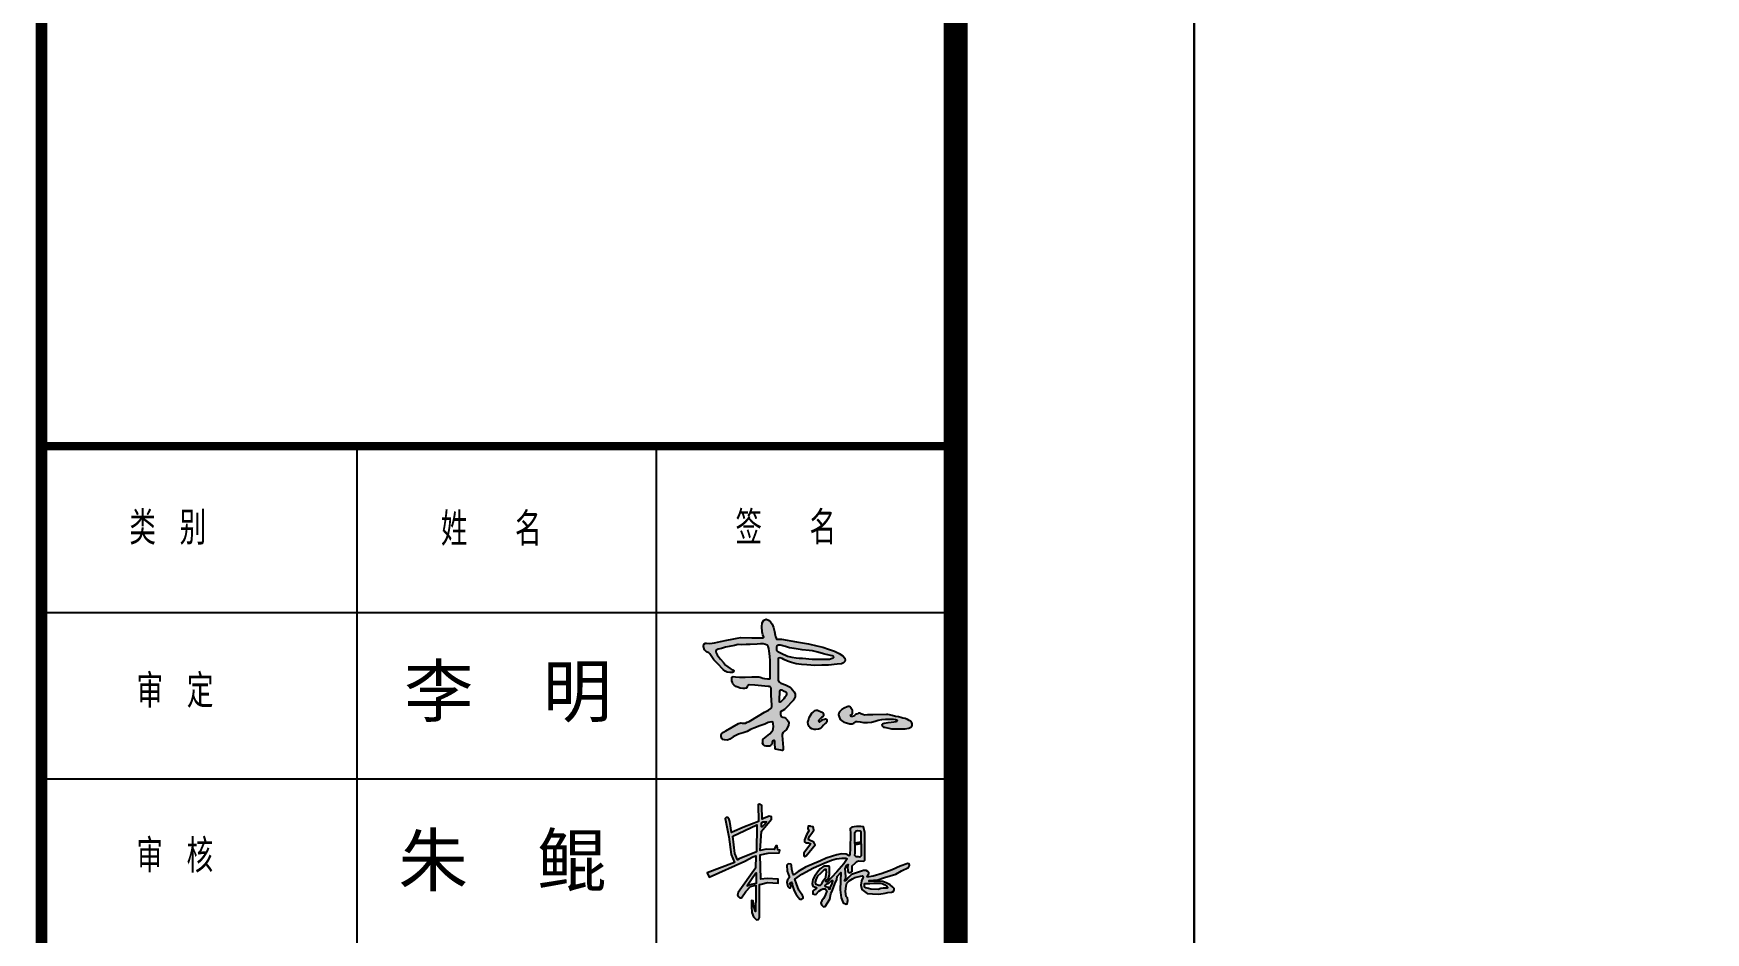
# Model space of a CAD drawing. Extents: x -21908402 to 2288787, y 79687 to 5079726.
# Drawn here: x 2165118 to 2172132, y 570070 to 573838 of the extents above; entities that cross this region are included whole.
import ezdxf

# ---------------------------------------------------------------- set-up
doc = ezdxf.new("R2010")
doc.units = 0
doc.header["$LTSCALE"] = 1000
doc.layers.get('0').update_dxf_attribs({"linetype": 'CONTINUOUS'})
for name, color, linetype in [('PP-PM-TK', 7, 'CONTINUOUS'), ('PUB_TEXT', 7, 'CONTINUOUS'), ('PUB_TITLE', 4, 'CONTINUOUS'), ('签名', 255, 'CONTINUOUS')]:
    doc.layers.add(name, color=color, linetype=linetype)
doc.styles.add('-黑体', font='simhei.ttf', dxfattribs={"width": 0.8})
doc.styles.add('TQ', font='txt.shx', dxfattribs={"width": 0.8, "bigfont": 'hztxt.shx'})

# ---------------------------------------------------------------- blocks, each defined once
blk = doc.blocks.new('TKL')
h = blk.add_hatch(color=7)
h.paths.add_polyline_path([(2305508, 476663), (2305506, 476675), (2305508, 476682), (2305513, 476687), (2305526, 476690), (2305553, 476683), (2305574, 476672), (2305620, 476651), (2305669, 476635), (2305725, 476619), (2305786, 476613), (2305853, 476606), (2305948, 476601), (2306033, 476602), (2306111, 476603), (2306215, 476616), (2306268, 476621), (2306292, 476631), (2306308, 476646), (2306313, 476664), (2306308, 476687), (2306284, 476715), (2306241, 476743), (2306184, 476771), (2306114, 476796), (2306044, 476819), (2305973, 476837), (2305873, 476859), (2305729, 476885), (2305545, 476916), (2305517, 476917), (2305498, 476915), (2305487, 476918), (2305481, 476930), (2305476, 476948), (2305472, 476964), (2305462, 477007), (2305451, 477056), (2305435, 477095), (2305415, 477126), (2305391, 477144), (2305361, 477155), (2305334, 477146), (2305314, 477111), (2305312, 477064), (2305315, 477003), (2305321, 476969), (2305333, 476941), (2305327, 476931), (2305258, 476933), (2305190, 476934), (2305058, 476936), (2305012, 476929), (2304952, 476917), (2304888, 476906), (2304812, 476888), (2304740, 476873), (2304683, 476863), (2304643, 476868), (2304631, 476868), (2304614, 476858), (2304608, 476830), (2304619, 476787), (2304643, 476764), (2304671, 476752), (2304685, 476741), (2304699, 476715), (2304733, 476669), (2304775, 476622), (2304844, 476553), (2304869, 476531), (2304892, 476520), (2304926, 476517), (2304952, 476517), (2304975, 476527), (2304974, 476530), (2304974, 476532), (2304972, 476538), (2304968, 476544), (2304960, 476549), (2304943, 476556), (2304928, 476565), (2304902, 476582), (2304875, 476605), (2304847, 476637), (2304814, 476675), (2304794, 476698), (2304774, 476727), (2304761, 476753), (2304755, 476767), (2304755, 476778), (2304760, 476785), (2304783, 476797), (2304823, 476805), (2304873, 476819), (2304917, 476829), (2304982, 476840), (2305025, 476851), (2305071, 476849), (2305120, 476852), (2305169, 476853), (2305255, 476857), (2305296, 476859), (2305327, 476861), (2305355, 476854), (2305374, 476845), (2305385, 476828), (2305394, 476805), (2305400, 476773), (2305405, 476711), (2305409, 476655), (2305410, 476477), (2305409, 476444), (2305402, 476438), (2305380, 476441), (2305344, 476443), (2305323, 476446), (2305301, 476454), (2305291, 476460), (2305275, 476462), (2305188, 476462), (2305111, 476461), (2305040, 476460), (2304995, 476464), (2304967, 476467), (2304956, 476465), (2304951, 476460), (2304950, 476439), (2304951, 476416), (2304956, 476394), (2304962, 476380), (2304978, 476363), (2304996, 476348), (2305021, 476339), (2305050, 476329), (2305085, 476323), (2305102, 476325), (2305116, 476326), (2305124, 476328), (2305130, 476335), (2305135, 476346), (2305137, 476354), (2305141, 476360), (2305156, 476368), (2305225, 476364), (2305386, 476347), (2305400, 476346), (2305411, 476344), (2305420, 476335), (2305423, 476319), (2305424, 476243), (2305430, 476123), (2305429, 476105), (2305428, 476089), (2305419, 476081), (2305390, 476064), (2305341, 476038), (2305270, 475994), (2305159, 475928), (2305134, 475917), (2305114, 475908), (2305094, 475908), (2305073, 475907), (2305056, 475909), (2305044, 475907), (2305030, 475903), (2304879, 475815), (2304847, 475797), (2304830, 475784), (2304822, 475766), (2304822, 475746), (2304830, 475722), (2304836, 475710), (2304862, 475704), (2304893, 475703), (2304906, 475705), (2304927, 475714), (2304967, 475740), (2305031, 475774), (2305086, 475792), (2305132, 475808), (2305173, 475829), (2305215, 475847), (2305286, 475874), (2305348, 475895), (2305387, 475913), (2305405, 475917), (2305429, 475924), (2305443, 475920), (2305445, 475899), (2305449, 475868), (2305447, 475840), (2305444, 475822), (2305431, 475805), (2305406, 475779), (2305366, 475747), (2305328, 475713), (2305323, 475704), (2305321, 475682), (2305318, 475664), (2305329, 475644), (2305344, 475634), (2305362, 475630), (2305378, 475628), (2305392, 475630), (2305403, 475631), (2305416, 475636), (2305423, 475644), (2305429, 475651), (2305434, 475664), (2305434, 475672), (2305435, 475681), (2305438, 475688), (2305446, 475695), (2305449, 475697), (2305456, 475699), (2305463, 475696), (2305465, 475686), (2305468, 475668), (2305468, 475647), (2305469, 475617), (2305469, 475604), (2305476, 475594), (2305494, 475589), (2305514, 475586), (2305537, 475580), (2305554, 475578), (2305567, 475584), (2305567, 475615), (2305561, 475660), (2305556, 475757), (2305556, 475776), (2305566, 475793), (2305582, 475809), (2305604, 475828), (2305623, 475864), (2305632, 475884), (2305634, 475909), (2305628, 475929), (2305616, 475948), (2305598, 475964), (2305581, 475975), (2305564, 475978), (2305543, 475985), (2305538, 475993), (2305535, 476013), (2305533, 476031), (2305533, 476043), (2305581, 476072), (2305623, 476110), (2305663, 476156), (2305692, 476184), (2305707, 476205), (2305713, 476225), (2305712, 476256), (2305699, 476282), (2305680, 476306), (2305663, 476327), (2305650, 476340), (2305593, 476366), (2305540, 476388), (2305514, 476403), (2305507, 476425), (2305505, 476452), (2305508, 476554)])
h.paths.add_polyline_path([(2305542, 476748), (2305519, 476761), (2305504, 476769), (2305493, 476777), (2305487, 476786), (2305486, 476800), (2305486, 476828), (2305489, 476831), (2305491, 476835), (2305496, 476839), (2305504, 476842), (2305512, 476844), (2305526, 476844), (2305536, 476844), (2305549, 476842), (2305563, 476838), (2305596, 476827), (2305642, 476814), (2305701, 476802), (2305797, 476789), (2305878, 476781), (2305918, 476775), (2305984, 476761), (2306053, 476739), (2306138, 476718), (2306158, 476714), (2306169, 476711), (2306174, 476708), (2306175, 476702), (2306176, 476698), (2306170, 476690), (2306155, 476686), (2306126, 476675), (2306086, 476675), (2306030, 476676), (2305977, 476676), (2305916, 476675), (2305800, 476687), (2305759, 476687), (2305724, 476690), (2305672, 476699), (2305617, 476713)], flags=16)
h.paths.add_polyline_path([(2305536, 476307), (2305543, 476308), (2305552, 476307), (2305579, 476292), (2305590, 476287), (2305598, 476281), (2305604, 476274), (2305606, 476265), (2305608, 476251), (2305605, 476241), (2305599, 476230), (2305588, 476217), (2305573, 476197), (2305559, 476183), (2305546, 476170), (2305539, 476161), (2305533, 476158), (2305527, 476158), (2305524, 476160), (2305521, 476165), (2305521, 476176), (2305524, 476222), (2305526, 476249), (2305527, 476261), (2305528, 476270), (2305528, 476288), (2305529, 476301), (2305531, 476305)], flags=16)
h = blk.add_hatch(color=7)
h.paths.add_polyline_path([(2306071, 475901), (2306086, 475912), (2306091, 475923), (2306094, 475937), (2306093, 475946), (2306087, 475953), (2306078, 475957), (2306065, 475955), (2306050, 475952), (2306037, 475950), (2306029, 475940), (2306020, 475929), (2306010, 475924), (2306000, 475922), (2305994, 475925), (2305992, 475933), (2305996, 475942), (2306004, 475952), (2306030, 475973), (2306043, 475981), (2306052, 475994), (2306052, 476011), (2306050, 476022), (2306046, 476029), (2306032, 476040), (2306015, 476048), (2305996, 476056), (2305980, 476062), (2305962, 476062), (2305950, 476057), (2305940, 476049), (2305929, 476039), (2305913, 476026), (2305899, 476008), (2305880, 475974), (2305870, 475943), (2305864, 475917), (2305867, 475890), (2305879, 475866), (2305892, 475850), (2305911, 475838), (2305938, 475832), (2305961, 475829), (2305991, 475833), (2306017, 475842), (2306034, 475858), (2306051, 475881)])
h.paths.add_polyline_path([(2307033, 475963), (2307007, 475968), (2306983, 475974), (2306956, 475983), (2306920, 475988), (2306879, 475998), (2306847, 476008), (2306828, 476011), (2306809, 476011), (2306644, 476007), (2306615, 476007), (2306582, 476005), (2306547, 476004), (2306526, 476009), (2306515, 476013), (2306507, 476020), (2306493, 476027), (2306473, 476027), (2306464, 476020), (2306450, 476014), (2306436, 476009), (2306425, 475999), (2306413, 475989), (2306402, 475985), (2306394, 475986), (2306384, 475986), (2306379, 475993), (2306378, 476000), (2306382, 476005), (2306389, 476010), (2306394, 476014), (2306402, 476026), (2306403, 476039), (2306402, 476048), (2306400, 476061), (2306396, 476070), (2306390, 476080), (2306385, 476089), (2306377, 476097), (2306370, 476102), (2306361, 476105), (2306350, 476107), (2306345, 476105), (2306340, 476103), (2306335, 476101), (2306300, 476085), (2306274, 476072), (2306255, 476054), (2306244, 476042), (2306237, 476026), (2306234, 476008), (2306239, 475981), (2306254, 475951), (2306270, 475938), (2306297, 475920), (2306329, 475909), (2306367, 475899), (2306398, 475900), (2306418, 475908), (2306432, 475918), (2306445, 475925), (2306457, 475925), (2306493, 475923), (2306532, 475916), (2306580, 475915), (2306631, 475919), (2306672, 475931), (2306711, 475944), (2306754, 475950), (2306799, 475953), (2306846, 475954), (2306895, 475954), (2306918, 475952), (2306932, 475947), (2306938, 475941), (2306935, 475927), (2306921, 475921), (2306897, 475918), (2306865, 475914), (2306827, 475910), (2306783, 475903), (2306771, 475898), (2306764, 475894), (2306755, 475887), (2306756, 475879), (2306758, 475873), (2306765, 475865), (2306773, 475860), (2306785, 475859), (2306855, 475841), (2306869, 475840), (2306908, 475840), (2306970, 475838), (2307036, 475838), (2307078, 475845), (2307102, 475859), (2307117, 475879), (2307119, 475897), (2307115, 475912), (2307097, 475930), (2307082, 475939), (2307061, 475951)])
h = blk.add_hatch(color=7)
h.paths.add_polyline_path([(2305289, 474322), (2305386, 474343), (2305519, 474348), (2305527, 474379), (2305501, 474383), (2305495, 474433), (2305480, 474433), (2305460, 474386), (2305365, 474391), (2305291, 474375), (2305305, 474607), (2305426, 474751), (2305426, 474781), (2305399, 474787), (2305332, 474760), (2305314, 474753), (2305309, 474917), (2305284, 474931), (2305266, 474928), (2305269, 474725), (2305101, 474661), (2304955, 474597), (2304944, 474593), (2304927, 474722), (2304917, 474747), (2304901, 474771), (2304883, 474772), (2304867, 474760), (2304913, 474541), (2304942, 474326), (2304981, 474231), (2304651, 474108), (2304676, 474056), (2305104, 474248), (2305202, 474299), (2305236, 474310), (2305232, 474162), (2305027, 473869), (2305019, 473837), (2305024, 473821), (2305046, 473808), (2305067, 473806), (2305116, 473882), (2305174, 473943), (2305239, 473957), (2305236, 473853), (2305232, 473643), (2305214, 473701), (2305204, 473770), (2305185, 473775), (2305187, 473702), (2305189, 473630), (2305208, 473579), (2305245, 473543), (2305271, 473547), (2305282, 473570), (2305281, 473966), (2305304, 473971), (2305379, 473989), (2305507, 473982), (2305507, 474030), (2305373, 474037), (2305297, 474029)])
h.paths.add_polyline_path([(2305244, 474360), (2305039, 474277), (2305016, 474265), (2304985, 474339), (2304963, 474549), (2305250, 474684)], flags=16)
h.paths.add_polyline_path([(2305244, 474104), (2305244, 473981), (2305165, 473966), (2305132, 473951), (2305237, 474104)], flags=16)
h.paths.add_polyline_path([(2305305, 474659), (2305305, 474708), (2305328, 474721), (2305366, 474721), (2305350, 474694), (2305316, 474660)], flags=16)
h = blk.add_hatch(color=7)
h.paths.add_polyline_path([(2306472, 474253), (2306539, 474249), (2306551, 474261), (2306548, 474593), (2306534, 474658), (2306502, 474665), (2306448, 474663), (2306394, 474657), (2306371, 474639), (2306375, 474574), (2306374, 474400), (2306368, 474326), (2306359, 474312), (2306323, 474331), (2306268, 474334), (2306211, 474323), (2306160, 474308), (2306083, 474284), (2306016, 474251), (2305834, 474173), (2305748, 474124), (2305698, 474087), (2305688, 474083), (2305678, 474113), (2305673, 474152), (2305666, 474196), (2305663, 474212), (2305626, 474213), (2305609, 474199), (2305615, 474126), (2305638, 474062), (2305638, 474048), (2305619, 474022), (2305610, 473993), (2305621, 473944), (2305640, 473927), (2305656, 473928), (2305661, 473943), (2305658, 473955), (2305646, 473971), (2305659, 473992), (2305672, 473995), (2305679, 473949), (2305700, 473891), (2305723, 473847), (2305747, 473813), (2305766, 473792), (2305793, 473791), (2305807, 473802), (2305807, 473820), (2305798, 473834), (2305756, 473897), (2305727, 473974), (2305706, 474030), (2305792, 474089), (2305931, 474165), (2306061, 474222), (2306147, 474258), (2306206, 474275), (2306275, 474285), (2306319, 474285), (2306338, 474274), (2306297, 474215), (2306211, 474117), (2306148, 474052), (2306100, 473999), (2306086, 474000), (2306082, 474004), (2306080, 474011), (2306111, 474040), (2306125, 474081), (2306126, 474134), (2306126, 474176), (2306122, 474187), (2306098, 474188), (2306057, 474186), (2306014, 474155), (2305980, 474115), (2305942, 474063), (2305923, 474027), (2305918, 474004), (2305916, 473973), (2305925, 473946), (2305945, 473938), (2305966, 473931), (2305962, 473918), (2305937, 473897), (2305923, 473885), (2305924, 473856), (2305951, 473846), (2305965, 473851), (2305997, 473886), (2306027, 473907), (2306045, 473916), (2306072, 473915), (2306092, 473892), (2306071, 473835), (2306052, 473798), (2306033, 473769), (2306022, 473745), (2306027, 473721), (2306054, 473699), (2306074, 473701), (2306127, 473791), (2306139, 473853), (2306162, 473897), (2306190, 473975), (2306211, 474026), (2306215, 474064), (2306260, 474112), (2306258, 474009), (2306253, 473904), (2306265, 473808), (2306289, 473748), (2306325, 473731), (2306337, 473735), (2306343, 473776), (2306339, 473805), (2306325, 473824), (2306318, 473884), (2306324, 473949), (2306331, 473983), (2306362, 474011), (2306401, 474034), (2306428, 474052), (2306497, 474066), (2306521, 474069), (2306529, 474056), (2306508, 474012), (2306500, 473960), (2306515, 473907), (2306577, 473860), (2306641, 473855), (2306719, 473851), (2306794, 473864), (2306826, 473872), (2306871, 473874), (2306894, 473883), (2306902, 473902), (2306903, 473920), (2306885, 473933), (2306855, 473963), (2306816, 473982), (2306765, 474001), (2306685, 474006), (2306600, 474003), (2306600, 474013), (2306704, 474024), (2306785, 474050), (2306921, 474091), (2306989, 474132), (2307074, 474169), (2307086, 474193), (2307081, 474213), (2307067, 474221), (2306974, 474185), (2306877, 474142), (2306756, 474097), (2306648, 474068), (2306602, 474060), (2306578, 474060), (2306581, 474075), (2306597, 474097), (2306599, 474112), (2306587, 474124), (2306565, 474133), (2306533, 474133), (2306438, 474102), (2306388, 474086), (2306356, 474055), (2306328, 474023), (2306311, 474010), (2306304, 474010), (2306307, 474018), (2306313, 474028), (2306319, 474042), (2306322, 474050), (2306315, 474117), (2306311, 474154), (2306330, 474194), (2306349, 474205), (2306342, 474175), (2306343, 474133), (2306350, 474116), (2306374, 474107), (2306396, 474122), (2306398, 474155), (2306398, 474189), (2306434, 474225), (2306453, 474245)])
h.paths.add_polyline_path([(2306430, 474314), (2306434, 474347), (2306429, 474591), (2306444, 474611), (2306460, 474615), (2306491, 474612), (2306500, 474602), (2306504, 474312), (2306491, 474297), (2306473, 474299), (2306446, 474299)], flags=16)
h.paths.add_polyline_path([(2306549, 473978), (2306610, 473979), (2306658, 473982), (2306699, 473982), (2306742, 473984), (2306759, 473978), (2306791, 473961), (2306816, 473947), (2306827, 473931), (2306815, 473924), (2306772, 473923), (2306741, 473919), (2306711, 473906), (2306620, 473909), (2306594, 473919), (2306562, 473926), (2306547, 473937), (2306547, 473967)], flags=16)
h.paths.add_polyline_path([(2306086, 474140), (2306087, 474116), (2306084, 474092), (2306080, 474056), (2306068, 474037), (2306048, 474009), (2306032, 473976), (2306015, 473958), (2305993, 473960), (2305955, 473975), (2305950, 473994), (2305959, 474021), (2305968, 474044), (2305980, 474067), (2306016, 474100), (2306029, 474109), (2306041, 474122), (2306058, 474139), (2306072, 474147), (2306083, 474147)], flags=16)
h.paths.add_polyline_path([(2306164, 474010), (2306161, 473991), (2306152, 473967), (2306135, 473937), (2306134, 473915), (2306121, 473913), (2306114, 473916), (2306112, 473924), (2306111, 473934), (2306091, 473940), (2306071, 473942), (2306070, 473950), (2306071, 473958), (2306083, 473965), (2306114, 473978), (2306149, 474010), (2306152, 474012)], flags=16)
for points in [[(2305951, 474444), (2305937, 474475), (2305876, 474504), (2305870, 474514), (2305883, 474548), (2305910, 474582), (2305936, 474621), (2305929, 474658), (2305900, 474665), (2305894, 474669), (2305869, 474666), (2305862, 474640), (2305875, 474610), (2305846, 474564), (2305823, 474504), (2305823, 474479), (2305839, 474469), (2305872, 474469), (2305893, 474458), (2305896, 474450), (2305815, 474342), (2305814, 474310), (2305826, 474299), (2305844, 474312)], [(2306502, 474479), (2306431, 474469), (2306432, 474443), (2306502, 474457)]]:
    blk.add_hatch(color=7).paths.add_polyline_path(points)
for points in [[(2304975, 476527), (2304952, 476517), (2304926, 476517), (2304892, 476520), (2304869, 476531), (2304844, 476553), (2304775, 476622), (2304733, 476669), (2304699, 476715), (2304685, 476741), (2304671, 476752), (2304643, 476764), (2304619, 476787), (2304608, 476830), (2304614, 476858), (2304631, 476868), (2304643, 476868), (2304683, 476863), (2304740, 476873), (2304812, 476888), (2304888, 476906), (2304952, 476917), (2305012, 476929), (2305058, 476936), (2305190, 476934), (2305258, 476933), (2305327, 476931), (2305333, 476941), (2305321, 476969), (2305315, 477003), (2305312, 477064), (2305314, 477111), (2305334, 477146), (2305361, 477155), (2305391, 477144), (2305415, 477126), (2305435, 477095), (2305451, 477056), (2305462, 477007), (2305472, 476964), (2305476, 476948), (2305481, 476930), (2305487, 476918), (2305498, 476915), (2305517, 476917), (2305545, 476916), (2305729, 476885), (2305873, 476859), (2305973, 476837), (2306044, 476819), (2306114, 476796), (2306184, 476771), (2306241, 476743), (2306284, 476715), (2306308, 476687), (2306313, 476664), (2306308, 476646), (2306292, 476631), (2306268, 476621), (2306215, 476616), (2306111, 476603), (2306033, 476602), (2305948, 476601), (2305853, 476606), (2305786, 476613), (2305725, 476619), (2305669, 476635), (2305620, 476651), (2305574, 476672), (2305553, 476683), (2305526, 476690), (2305513, 476687), (2305508, 476682), (2305506, 476675), (2305508, 476663), (2305508, 476554), (2305505, 476452), (2305507, 476425), (2305514, 476403), (2305540, 476388), (2305593, 476366), (2305650, 476340), (2305663, 476327), (2305680, 476306), (2305699, 476282), (2305712, 476256), (2305713, 476225), (2305707, 476205), (2305692, 476184), (2305663, 476156), (2305623, 476110), (2305581, 476072), (2305533, 476043), (2305533, 476031), (2305535, 476013), (2305538, 475993), (2305543, 475985), (2305564, 475978), (2305581, 475975), (2305598, 475964), (2305616, 475948), (2305628, 475929), (2305634, 475909), (2305632, 475884), (2305623, 475864), (2305604, 475828), (2305582, 475809), (2305566, 475793), (2305556, 475776), (2305556, 475757), (2305561, 475660), (2305567, 475615), (2305567, 475584), (2305554, 475578), (2305537, 475580), (2305514, 475586), (2305494, 475589), (2305476, 475594), (2305469, 475604), (2305469, 475617), (2305468, 475647), (2305468, 475668), (2305465, 475686), (2305463, 475696), (2305456, 475699), (2305449, 475697), (2305446, 475695), (2305438, 475688), (2305435, 475681), (2305434, 475672), (2305434, 475664), (2305429, 475651), (2305423, 475644), (2305416, 475636), (2305403, 475631), (2305392, 475630), (2305378, 475628), (2305362, 475630), (2305344, 475634), (2305329, 475644), (2305318, 475664), (2305321, 475682), (2305323, 475704), (2305328, 475713), (2305366, 475747), (2305406, 475779), (2305431, 475805), (2305444, 475822), (2305447, 475840), (2305449, 475868), (2305445, 475899), (2305443, 475920), (2305429, 475924), (2305405, 475917), (2305387, 475913), (2305348, 475895), (2305286, 475874), (2305215, 475847), (2305173, 475829), (2305132, 475808), (2305086, 475792), (2305031, 475774), (2304967, 475740), (2304927, 475714), (2304906, 475705), (2304893, 475703), (2304862, 475704), (2304836, 475710), (2304830, 475722), (2304822, 475746), (2304822, 475766), (2304830, 475784), (2304847, 475797), (2304879, 475815), (2305030, 475903), (2305044, 475907), (2305056, 475909), (2305073, 475907), (2305094, 475908), (2305114, 475908), (2305134, 475917), (2305159, 475928), (2305270, 475994), (2305341, 476038), (2305390, 476064), (2305419, 476081), (2305428, 476089), (2305429, 476105), (2305430, 476123), (2305424, 476243), (2305423, 476319), (2305420, 476335), (2305411, 476344), (2305400, 476346), (2305386, 476347), (2305225, 476364), (2305156, 476368), (2305141, 476360), (2305137, 476354), (2305135, 476346), (2305130, 476335), (2305124, 476328), (2305116, 476326), (2305102, 476325), (2305085, 476323), (2305050, 476329), (2305021, 476339), (2304996, 476348), (2304978, 476363), (2304962, 476380), (2304956, 476394), (2304951, 476416), (2304950, 476439), (2304951, 476460), (2304956, 476465), (2304967, 476467), (2304995, 476464), (2305040, 476460), (2305111, 476461), (2305188, 476462), (2305275, 476462), (2305291, 476460), (2305301, 476454), (2305323, 476446), (2305344, 476443), (2305380, 476441), (2305402, 476438), (2305409, 476444), (2305410, 476477), (2305409, 476655), (2305405, 476711), (2305400, 476773), (2305394, 476805), (2305385, 476828), (2305374, 476845), (2305355, 476854), (2305327, 476861), (2305296, 476859), (2305255, 476857), (2305169, 476853), (2305120, 476852), (2305071, 476849), (2305025, 476851), (2304982, 476840), (2304917, 476829), (2304873, 476819), (2304823, 476805), (2304783, 476797), (2304760, 476785), (2304755, 476778), (2304755, 476767), (2304761, 476753), (2304774, 476727), (2304794, 476698), (2304814, 476675), (2304847, 476637), (2304875, 476605), (2304902, 476582), (2304928, 476565), (2304943, 476556), (2304960, 476549), (2304968, 476544), (2304972, 476538), (2304974, 476532), (2304974, 476530)], [(2305486, 476828), (2305486, 476800), (2305487, 476786), (2305493, 476777), (2305504, 476769), (2305519, 476761), (2305542, 476748), (2305617, 476713), (2305672, 476699), (2305724, 476690), (2305759, 476687), (2305800, 476687), (2305916, 476675), (2305977, 476676), (2306030, 476676), (2306086, 476675), (2306126, 476675), (2306155, 476686), (2306170, 476690), (2306176, 476698), (2306175, 476702), (2306174, 476708), (2306169, 476711), (2306158, 476714), (2306138, 476718), (2306053, 476739), (2305984, 476761), (2305918, 476775), (2305878, 476781), (2305797, 476789), (2305701, 476802), (2305642, 476814), (2305596, 476827), (2305563, 476838), (2305549, 476842), (2305536, 476844), (2305526, 476844), (2305512, 476844), (2305504, 476842), (2305496, 476839), (2305491, 476835), (2305489, 476831)], [(2305528, 476270), (2305528, 476288), (2305529, 476301), (2305531, 476305), (2305536, 476307), (2305543, 476308), (2305552, 476307), (2305579, 476292), (2305590, 476287), (2305598, 476281), (2305604, 476274), (2305606, 476265), (2305608, 476251), (2305605, 476241), (2305599, 476230), (2305588, 476217), (2305573, 476197), (2305559, 476183), (2305546, 476170), (2305539, 476161), (2305533, 476158), (2305527, 476158), (2305524, 476160), (2305521, 476165), (2305521, 476176), (2305524, 476222), (2305526, 476249), (2305527, 476261)], [(2305950, 476057), (2305962, 476062), (2305980, 476062), (2305996, 476056), (2306015, 476048), (2306032, 476040), (2306046, 476029), (2306050, 476022), (2306052, 476011), (2306052, 475994), (2306043, 475981), (2306030, 475973), (2306004, 475952), (2305996, 475942), (2305992, 475933), (2305994, 475925), (2306000, 475922), (2306010, 475924), (2306020, 475929), (2306029, 475940), (2306037, 475950), (2306050, 475952), (2306065, 475955), (2306078, 475957), (2306087, 475953), (2306093, 475946), (2306094, 475937), (2306091, 475923), (2306086, 475912), (2306071, 475901), (2306051, 475881), (2306034, 475858), (2306017, 475842), (2305991, 475833), (2305961, 475829), (2305938, 475832), (2305911, 475838), (2305892, 475850), (2305879, 475866), (2305867, 475890), (2305864, 475917), (2305870, 475943), (2305880, 475974), (2305899, 476008), (2305913, 476026), (2305929, 476039), (2305940, 476049)], [(2306335, 476101), (2306300, 476085), (2306274, 476072), (2306255, 476054), (2306244, 476042), (2306237, 476026), (2306234, 476008), (2306239, 475981), (2306254, 475951), (2306270, 475938), (2306297, 475920), (2306329, 475909), (2306367, 475899), (2306398, 475900), (2306418, 475908), (2306432, 475918), (2306445, 475925), (2306457, 475925), (2306493, 475923), (2306532, 475916), (2306580, 475915), (2306631, 475919), (2306672, 475931), (2306711, 475944), (2306754, 475950), (2306799, 475953), (2306846, 475954), (2306895, 475954), (2306918, 475952), (2306932, 475947), (2306938, 475941), (2306935, 475927), (2306921, 475921), (2306897, 475918), (2306865, 475914), (2306827, 475910), (2306783, 475903), (2306771, 475898), (2306764, 475894), (2306755, 475887), (2306756, 475879), (2306758, 475873), (2306765, 475865), (2306773, 475860), (2306785, 475859), (2306855, 475841), (2306869, 475840), (2306908, 475840), (2306970, 475838), (2307036, 475838), (2307078, 475845), (2307102, 475859), (2307117, 475879), (2307119, 475897), (2307115, 475912), (2307097, 475930), (2307082, 475939), (2307061, 475951), (2307033, 475963), (2307007, 475968), (2306983, 475974), (2306956, 475983), (2306920, 475988), (2306879, 475998), (2306847, 476008), (2306828, 476011), (2306809, 476011), (2306644, 476007), (2306615, 476007), (2306582, 476005), (2306547, 476004), (2306526, 476009), (2306515, 476013), (2306507, 476020), (2306493, 476027), (2306473, 476027), (2306464, 476020), (2306450, 476014), (2306436, 476009), (2306425, 475999), (2306413, 475989), (2306402, 475985), (2306394, 475986), (2306384, 475986), (2306379, 475993), (2306378, 476000), (2306382, 476005), (2306389, 476010), (2306394, 476014), (2306402, 476026), (2306403, 476039), (2306402, 476048), (2306400, 476061), (2306396, 476070), (2306390, 476080), (2306385, 476089), (2306377, 476097), (2306370, 476102), (2306361, 476105), (2306350, 476107), (2306345, 476105), (2306340, 476103)], [(2305239, 473957), (2305236, 473853), (2305232, 473643), (2305214, 473701), (2305204, 473770), (2305185, 473775), (2305187, 473702), (2305189, 473630), (2305208, 473579), (2305245, 473543), (2305271, 473547), (2305282, 473570), (2305281, 473966), (2305304, 473971), (2305379, 473989), (2305507, 473982), (2305507, 474030), (2305373, 474037), (2305297, 474029), (2305289, 474322), (2305386, 474343), (2305519, 474348), (2305527, 474379), (2305501, 474383), (2305495, 474433), (2305480, 474433), (2305460, 474386), (2305365, 474391), (2305291, 474375), (2305305, 474607), (2305426, 474751), (2305426, 474781), (2305399, 474787), (2305332, 474760), (2305314, 474753), (2305309, 474917), (2305284, 474931), (2305266, 474928), (2305269, 474725), (2305101, 474661), (2304955, 474597), (2304944, 474593), (2304927, 474722), (2304917, 474747), (2304901, 474771), (2304883, 474772), (2304867, 474760), (2304913, 474541), (2304942, 474326), (2304981, 474231), (2304651, 474108), (2304676, 474056), (2305104, 474248), (2305202, 474299), (2305236, 474310), (2305232, 474162), (2305027, 473869), (2305019, 473837), (2305024, 473821), (2305046, 473808), (2305067, 473806), (2305116, 473882), (2305174, 473943)], [(2305663, 474212), (2305626, 474213), (2305609, 474199), (2305615, 474126), (2305638, 474062), (2305638, 474048), (2305619, 474022), (2305610, 473993), (2305621, 473944), (2305640, 473927), (2305656, 473928), (2305661, 473943), (2305658, 473955), (2305646, 473971), (2305659, 473992), (2305672, 473995), (2305679, 473949), (2305700, 473891), (2305723, 473847), (2305747, 473813), (2305766, 473792), (2305793, 473791), (2305807, 473802), (2305807, 473820), (2305798, 473834), (2305756, 473897), (2305727, 473974), (2305706, 474030), (2305792, 474089), (2305931, 474165), (2306061, 474222), (2306147, 474258), (2306206, 474275), (2306275, 474285), (2306319, 474285), (2306338, 474274), (2306297, 474215), (2306211, 474117), (2306148, 474052), (2306100, 473999), (2306086, 474000), (2306082, 474004), (2306080, 474011), (2306111, 474040), (2306125, 474081), (2306126, 474134), (2306126, 474176), (2306122, 474187), (2306098, 474188), (2306057, 474186), (2306014, 474155), (2305980, 474115), (2305942, 474063), (2305923, 474027), (2305918, 474004), (2305916, 473973), (2305925, 473946), (2305945, 473938), (2305966, 473931), (2305962, 473918), (2305937, 473897), (2305923, 473885), (2305924, 473856), (2305951, 473846), (2305965, 473851), (2305997, 473886), (2306027, 473907), (2306045, 473916), (2306072, 473915), (2306092, 473892), (2306071, 473835), (2306052, 473798), (2306033, 473769), (2306022, 473745), (2306027, 473721), (2306054, 473699), (2306074, 473701), (2306127, 473791), (2306139, 473853), (2306162, 473897), (2306190, 473975), (2306211, 474026), (2306215, 474064), (2306260, 474112), (2306258, 474009), (2306253, 473904), (2306265, 473808), (2306289, 473748), (2306325, 473731), (2306337, 473735), (2306343, 473776), (2306339, 473805), (2306325, 473824), (2306318, 473884), (2306324, 473949), (2306331, 473983), (2306362, 474011), (2306401, 474034), (2306428, 474052), (2306497, 474066), (2306521, 474069), (2306529, 474056), (2306508, 474012), (2306500, 473960), (2306515, 473907), (2306577, 473860), (2306641, 473855), (2306719, 473851), (2306794, 473864), (2306826, 473872), (2306871, 473874), (2306894, 473883), (2306902, 473902), (2306903, 473920), (2306885, 473933), (2306855, 473963), (2306816, 473982), (2306765, 474001), (2306685, 474006), (2306600, 474003), (2306600, 474013), (2306704, 474024), (2306785, 474050), (2306921, 474091), (2306989, 474132), (2307074, 474169), (2307086, 474193), (2307081, 474213), (2307067, 474221), (2306974, 474185), (2306877, 474142), (2306756, 474097), (2306648, 474068), (2306602, 474060), (2306578, 474060), (2306581, 474075), (2306597, 474097), (2306599, 474112), (2306587, 474124), (2306565, 474133), (2306533, 474133), (2306438, 474102), (2306388, 474086), (2306356, 474055), (2306328, 474023), (2306311, 474010), (2306304, 474010), (2306307, 474018), (2306313, 474028), (2306319, 474042), (2306322, 474050), (2306315, 474117), (2306311, 474154), (2306330, 474194), (2306349, 474205), (2306342, 474175), (2306343, 474133), (2306350, 474116), (2306374, 474107), (2306396, 474122), (2306398, 474155), (2306398, 474189), (2306434, 474225), (2306453, 474245), (2306472, 474253), (2306539, 474249), (2306551, 474261), (2306548, 474593), (2306534, 474658), (2306502, 474665), (2306448, 474663), (2306394, 474657), (2306371, 474639), (2306375, 474574), (2306374, 474400), (2306368, 474326), (2306359, 474312), (2306323, 474331), (2306268, 474334), (2306211, 474323), (2306160, 474308), (2306083, 474284), (2306016, 474251), (2305834, 474173), (2305748, 474124), (2305698, 474087), (2305688, 474083), (2305678, 474113), (2305673, 474152), (2305666, 474196)], [(2305894, 474669), (2305869, 474666), (2305862, 474640), (2305875, 474610), (2305846, 474564), (2305823, 474504), (2305823, 474479), (2305839, 474469), (2305872, 474469), (2305893, 474458), (2305896, 474450), (2305815, 474342), (2305814, 474310), (2305826, 474299), (2305844, 474312), (2305951, 474444), (2305937, 474475), (2305876, 474504), (2305870, 474514), (2305883, 474548), (2305910, 474582), (2305936, 474621), (2305929, 474658), (2305900, 474665), (2305900, 474665), (2305900, 474665)], [(2306429, 474591), (2306444, 474611), (2306460, 474615), (2306491, 474612), (2306500, 474602), (2306504, 474312), (2306491, 474297), (2306473, 474299), (2306446, 474299), (2306430, 474314), (2306434, 474347), (2306429, 474591)]]:
    blk.add_lwpolyline(points, close=True)
for points in [[(2304963, 474549), (2305250, 474684), (2305244, 474360), (2305039, 474277), (2305016, 474265), (2304985, 474339), (2304963, 474549)], [(2305305, 474708), (2305328, 474721), (2305366, 474721), (2305350, 474694), (2305316, 474660), (2305305, 474659), (2305305, 474708)], [(2306431, 474469), (2306502, 474479), (2306502, 474457), (2306432, 474443), (2306431, 474469)], [(2305237, 474104), (2305132, 473951), (2305165, 473966), (2305244, 473981), (2305244, 474104), (2305237, 474104)], [(2306016, 474100), (2305980, 474067), (2305968, 474044), (2305959, 474021), (2305950, 473994), (2305955, 473975), (2305993, 473960), (2306015, 473958), (2306032, 473976), (2306048, 474009), (2306068, 474037), (2306080, 474056), (2306084, 474092), (2306087, 474116), (2306086, 474140), (2306083, 474147), (2306072, 474147), (2306058, 474139), (2306041, 474122), (2306029, 474109), (2306016, 474100)], [(2306149, 474010), (2306114, 473978), (2306083, 473965), (2306071, 473958), (2306070, 473950), (2306071, 473942), (2306091, 473940), (2306111, 473934), (2306112, 473924), (2306114, 473916), (2306121, 473913), (2306134, 473915), (2306135, 473937), (2306152, 473967), (2306161, 473991), (2306164, 474010), (2306152, 474012), (2306149, 474010)], [(2306610, 473979), (2306658, 473982), (2306699, 473982), (2306742, 473984), (2306759, 473978), (2306791, 473961), (2306816, 473947), (2306827, 473931), (2306815, 473924), (2306772, 473923), (2306741, 473919), (2306711, 473906), (2306620, 473909), (2306594, 473919), (2306562, 473926), (2306547, 473937), (2306547, 473967), (2306549, 473978), (2306610, 473979)]]:
    blk.add_lwpolyline(points)
at = {"layer": 'PP-PM-TK', "color": 4, "const_width": 140}
blk.add_lwpolyline([(2296643, 547507), (2296643, 432707)], dxfattribs=at)
at = {"layer": 'PUB_TITLE', "color": 4}
for p, q in [((2300443, 465235), (2300443, 479235)), ((2304043, 465235), (2304043, 479235)), ((2296643, 477235), (2307643, 477235)), ((2296643, 475235), (2307643, 475235))]:
    blk.add_line(p, q, dxfattribs=at)
at = {"layer": 'PUB_TITLE', "color": 4, "const_width": 100}
blk.add_lwpolyline([(2296643, 479235), (2307643, 479235)], dxfattribs=at)
at = {"layer": 'PUB_TEXT', "color": 2, "char_height": 400, "width": 3359.66, "attachment_point": 1, "style": 'TQ'}
for s, insert in [('类 别', (2297700, 478453)), ('姓  名', (2301449, 478438)), ('签  名', (2304993, 478454)), ('审 定', (2297787, 476492)), ('审 核', (2297784, 474510))]:
    blk.add_mtext(s, dxfattribs=dict(at, insert=insert))
at = {"layer": '签名', "linetype": 'CONTINUOUS', "style": '-黑体'}
for s, p in [('李  明', (2301006, 475986)), ('朱  鲲', (2300938, 473952))]:
    blk.add_text(s, height=612, dxfattribs=at).set_placement(p)

msp = doc.modelspace()

# ---------------------------------------------------------------- linework, layer by layer
at = {"layer": 'PUB_TITLE'}
for points in [[(2095686.8, 554887.5), (2169986.8, 554887.5), (2169986.8, 596887.5), (2095686.8, 596887.5)], [(2169986.8, 554887.5), (2229386.8, 554887.5), (2229386.8, 596887.5), (2169986.8, 596887.5)]]:
    msp.add_lwpolyline(points, close=True, dxfattribs=at)
at = {"layer": 'PUB_TITLE', "const_width": 100}
msp.add_lwpolyline([(2098186.8, 555887.5), (2168986.8, 555887.5), (2168986.8, 595887.5), (2098186.8, 595887.5)], close=True, dxfattribs=at)

# ---------------------------------------------------------------- block references
at = {"xscale": 0.3486162097542547, "yscale": 0.3486162097497072, "zscale": 0.34861620975}
msp.add_blockref('TKL', (1364505.2, 405038.9), dxfattribs=at)

doc.saveas('drawing.dxf')
